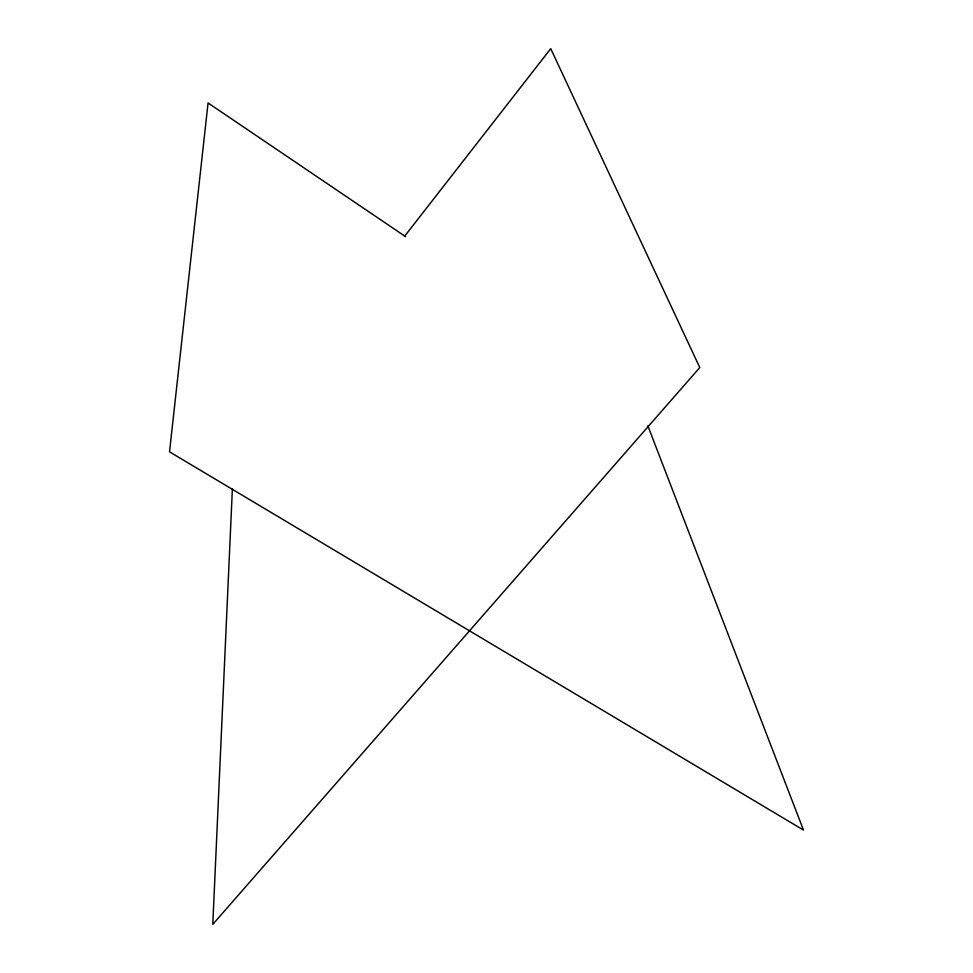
<?xml version="1.0" encoding="UTF-8"?>
<svg xmlns="http://www.w3.org/2000/svg" width="973" height="973" viewBox="0 0 973 973"><rect width="100%" height="100%" fill="white"/><g stroke="black" fill="none" stroke-linecap="round" stroke-linejoin="round"><path stroke-width="1.46" d="M232.377 488.86L212.783 924.35L699.782 367.551L550.718 48.65L404.415 236.512M405.668 236.707L208.064 102.968L169.533 451.837L803.467 830.066L647.848 425.797"/></g></svg>
